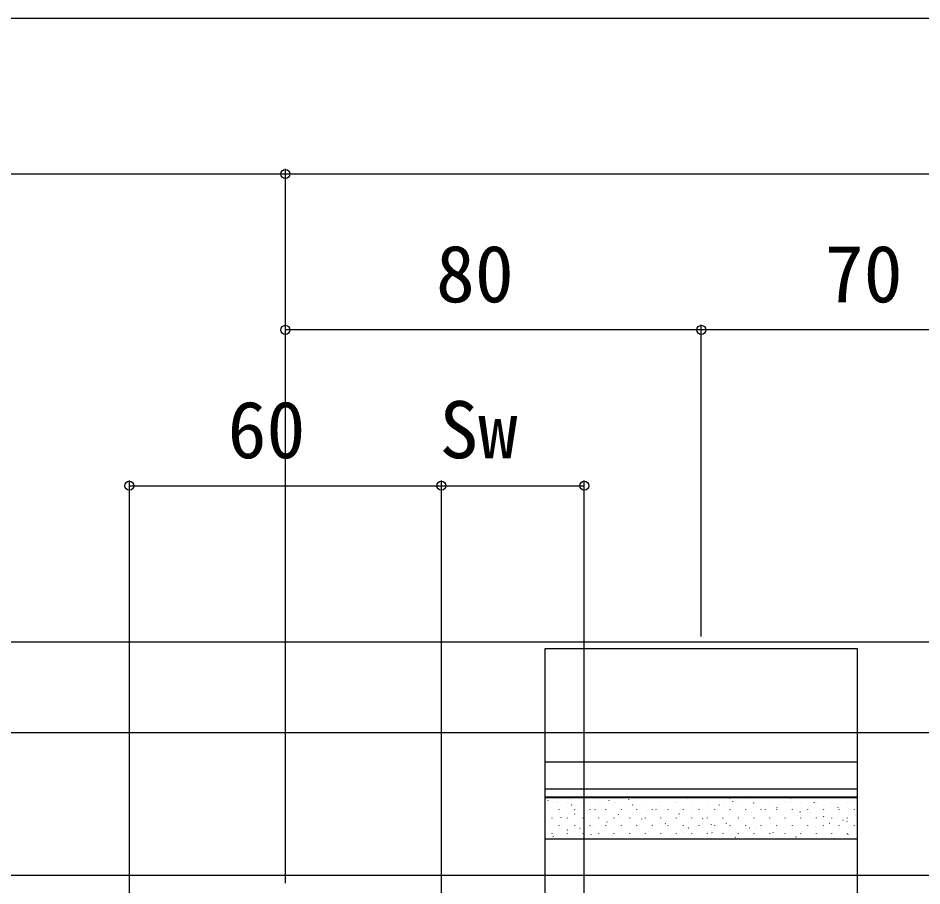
# Model space of a CAD drawing. Units: millimetres, scale not verified. Extents: x -875 to 875, y -1307 to 1299.
# Drawn here: x 13.6 to 187.4, y -325.2 to -158.2 of the extents above; entities that cross this region are included whole.
import ezdxf
from ezdxf.enums import TextEntityAlignment as Align

# ---------------------------------------------------------------- set-up
doc = ezdxf.new("R2010")
doc.units = ezdxf.units.MM
doc.header["$LTSCALE"] = 4
for name, color, linetype in [('0-4_YKK_12', 2, 'Continuous'), ('0-5_YKK_13', 4, 'Continuous'), ('0-6_YKK_D', 6, 'Continuous'), ('0-8_YSS_K', 3, 'Continuous')]:
    doc.layers.add(name, color=color, linetype=linetype)
doc.styles.add('ＭＳ ゴシック', font='')
doc.styles.get('ＭＳ ゴシック').set_extended_font_data('MS Gothic')

msp = doc.modelspace()

# ---------------------------------------------------------------- linework, layer by layer
at = {"layer": '0-4_YKK_12'}
for p, q in [((-295, -278.25), (205.152, -278.25)), ((700, -323.25), (-250, -323.25))]:
    msp.add_line(p, q, dxfattribs=at)
at = {"layer": '0-5_YKK_13'}
for p, q in [((115, -301.35), (175, -301.35)), ((115, -306.547), (175, -306.547)), ((115, -308.074), (175, -308.074)), ((115, -316.235), (115, -308.074)), ((115, -308.261), (175, -308.261)), ((115.575, -308.867), (115.52, -308.784)), ((116.299, -309.159), (116.299, -309.109)), ((117.083, -309.268), (117.079, -309.259)), ((119.289, -309.159), (119.289, -309.109)), ((119.712, -308.669), (119.708, -308.66)), ((122.279, -309.159), (122.279, -309.109)), ((125.269, -309.159), (125.269, -309.109)), ((127.305, -308.831), (127.25, -308.748)), ((128.259, -309.159), (128.259, -309.109)), ((128.419, -309.192), (128.416, -309.182)), ((131.048, -308.593), (131.045, -308.583)), ((131.249, -309.159), (131.249, -309.109)), ((134.239, -309.159), (134.239, -309.109)), ((137.229, -309.159), (137.229, -309.109)), ((139.756, -309.115), (139.753, -309.106)), ((140.219, -309.159), (140.219, -309.109)), ((142.385, -308.516), (142.382, -308.507)), ((143.209, -309.159), (143.209, -309.109)), ((146.199, -309.159), (146.199, -309.109)), ((149.189, -309.159), (149.189, -309.109)), ((150.56, -308.451), (150.505, -308.367)), ((151.093, -309.038), (151.089, -309.029)), ((152.179, -309.159), (152.179, -309.109)), ((153.722, -308.44), (153.718, -308.43)), ((155.063, -309.335), (155.008, -309.252)), ((155.169, -309.159), (155.169, -309.109)), ((158.159, -309.159), (158.159, -309.109)), ((161.149, -309.159), (161.149, -309.109)), ((162.29, -308.415), (162.234, -308.332)), ((162.429, -308.962), (162.426, -308.952)), ((164.139, -309.159), (164.139, -309.109)), ((165.058, -308.363), (165.055, -308.353)), ((166.793, -309.299), (166.738, -309.216)), ((167.129, -309.159), (167.129, -309.109)), ((170.119, -309.159), (170.119, -309.109)), ((173.109, -309.159), (173.109, -309.109)), ((173.766, -308.885), (173.763, -308.876)), ((117.674, -310.584), (117.674, -310.534)), ((120.079, -309.752), (120.023, -309.668)), ((120.664, -310.584), (120.664, -310.534)), ((123.312, -310.814), (123.309, -310.804)), ((123.654, -310.584), (123.654, -310.534)), ((124.582, -310.636), (124.527, -310.553)), ((125.807, -309.838), (125.804, -309.828)), ((126.644, -310.584), (126.644, -310.534)), ((129.634, -310.584), (129.634, -310.534)), ((131.808, -309.716), (131.753, -309.632)), ((132.624, -310.584), (132.624, -310.534)), ((134.649, -310.737), (134.645, -310.728)), ((135.614, -310.584), (135.614, -310.534)), ((136.311, -310.6), (136.256, -310.517)), ((137.144, -309.761), (137.141, -309.752)), ((138.604, -310.584), (138.604, -310.534)), ((141.594, -310.584), (141.594, -310.534)), ((144.584, -310.584), (144.584, -310.534)), ((145.985, -310.66), (145.982, -310.651)), ((147.574, -310.584), (147.574, -310.534)), ((148.481, -309.684), (148.477, -309.675)), ((150.564, -310.584), (150.564, -310.534)), ((153.554, -310.584), (153.554, -310.534)), ((154.693, -311.183), (154.69, -311.173)), ((156.544, -310.584), (156.544, -310.534)), ((157.322, -310.584), (157.319, -310.574)), ((159.566, -310.22), (159.511, -310.136)), ((159.534, -310.584), (159.534, -310.534)), ((159.817, -309.608), (159.814, -309.598)), ((162.524, -310.584), (162.524, -310.534)), ((164.07, -311.104), (164.014, -311.021)), ((165.514, -310.584), (165.514, -310.534)), ((166.03, -311.106), (166.026, -311.097)), ((168.504, -310.584), (168.504, -310.534)), ((168.659, -310.507), (168.655, -310.498)), ((171.154, -309.531), (171.151, -309.522)), ((171.296, -310.184), (171.241, -310.1)), ((171.494, -310.584), (171.494, -310.534)), ((174.484, -310.584), (174.484, -310.534)), ((116.299, -312.199), (116.299, -312.149)), ((118.071, -312.059), (118.067, -312.049)), ((119.289, -312.199), (119.289, -312.149)), ((120.683, -311.413), (120.68, -311.403)), ((122.279, -312.199), (122.279, -312.149)), ((125.269, -312.199), (125.269, -312.149)), ((128.259, -312.199), (128.259, -312.149)), ((129.085, -311.521), (129.03, -311.437)), ((129.407, -311.982), (129.404, -311.973)), ((131.249, -312.199), (131.249, -312.149)), ((132.02, -311.336), (132.016, -311.326)), ((133.588, -312.405), (133.533, -312.322)), ((134.239, -312.199), (134.239, -312.149)), ((137.229, -312.199), (137.229, -312.149)), ((138.249, -312.881), (138.245, -312.872)), ((140.219, -312.199), (140.219, -312.149)), ((140.744, -311.905), (140.741, -311.896)), ((140.815, -311.485), (140.759, -311.401)), ((143.209, -312.199), (143.209, -312.149)), ((143.356, -311.259), (143.353, -311.25)), ((145.318, -312.369), (145.263, -312.286)), ((146.199, -312.199), (146.199, -312.149)), ((149.189, -312.199), (149.189, -312.149)), ((149.585, -312.805), (149.582, -312.795)), ((152.081, -311.829), (152.077, -311.819)), ((152.179, -312.199), (152.179, -312.149)), ((155.169, -312.199), (155.169, -312.149)), ((158.159, -312.199), (158.159, -312.149)), ((160.922, -312.728), (160.919, -312.718)), ((161.149, -312.199), (161.149, -312.149)), ((163.417, -311.752), (163.414, -311.743)), ((164.139, -312.199), (164.139, -312.149)), ((167.129, -312.199), (167.129, -312.149)), ((168.573, -311.989), (168.518, -311.905)), ((170.119, -312.199), (170.119, -312.149)), ((172.259, -312.651), (172.255, -312.642)), ((173.076, -312.873), (173.021, -312.79)), ((173.109, -312.199), (173.109, -312.149)), ((174.754, -311.675), (174.751, -311.666)), ((115.575, -313.035), (115.572, -313.025)), ((117.674, -313.624), (117.674, -313.574)), ((119.34, -314.554), (119.284, -314.471)), ((120.664, -313.624), (120.664, -313.574)), ((121.671, -314.203), (121.668, -314.193)), ((123.654, -313.624), (123.654, -313.574)), ((124.283, -313.557), (124.28, -313.547)), ((126.644, -313.624), (126.644, -313.574)), ((126.912, -312.958), (126.909, -312.948)), ((129.634, -313.624), (129.634, -313.574)), ((132.624, -313.624), (132.624, -313.574)), ((133.008, -314.126), (133.004, -314.117)), ((135.614, -313.624), (135.614, -313.574)), ((135.62, -313.48), (135.617, -313.471)), ((138.091, -313.29), (138.036, -313.206)), ((138.604, -313.624), (138.604, -313.574)), ((141.594, -313.624), (141.594, -313.574)), ((142.595, -314.174), (142.539, -314.091)), ((144.344, -314.049), (144.341, -314.04)), ((144.584, -313.624), (144.584, -313.574)), ((146.957, -313.403), (146.953, -313.394)), ((147.574, -313.624), (147.574, -313.574)), ((149.821, -313.254), (149.766, -313.17)), ((150.564, -313.624), (150.564, -313.574)), ((153.554, -313.624), (153.554, -313.574)), ((154.324, -314.138), (154.269, -314.055)), ((155.681, -313.973), (155.678, -313.963)), ((156.544, -313.624), (156.544, -313.574)), ((158.293, -313.327), (158.29, -313.317)), ((159.534, -313.624), (159.534, -313.574)), ((162.524, -313.624), (162.524, -313.574)), ((165.514, -313.624), (165.514, -313.574)), ((167.018, -313.896), (167.014, -313.887)), ((168.504, -313.624), (168.504, -313.574)), ((169.63, -313.25), (169.627, -313.241)), ((171.494, -313.624), (171.494, -313.574)), ((174.484, -313.624), (174.484, -313.574)), ((116.299, -315.239), (116.299, -315.189)), ((116.547, -315.778), (116.543, -315.768)), ((119.176, -315.179), (119.172, -315.169)), ((119.289, -315.239), (119.289, -315.189)), ((122.279, -315.239), (122.279, -315.189)), ((123.843, -315.439), (123.788, -315.355)), ((125.269, -315.239), (125.269, -315.189)), ((127.883, -315.701), (127.88, -315.692)), ((128.259, -315.239), (128.259, -315.189)), ((130.512, -315.102), (130.509, -315.093)), ((131.249, -315.239), (131.249, -315.189)), ((134.239, -315.239), (134.239, -315.189)), ((137.229, -315.239), (137.229, -315.189)), ((139.22, -315.624), (139.217, -315.615)), ((140.219, -315.239), (140.219, -315.189)), ((141.849, -315.025), (141.846, -315.016)), ((143.209, -315.239), (143.209, -315.189)), ((146.199, -315.239), (146.199, -315.189)), ((147.098, -315.058), (147.043, -314.975)), ((147.945, -316.194), (147.941, -316.184)), ((149.189, -315.239), (149.189, -315.189)), ((150.557, -315.548), (150.553, -315.538)), ((151.601, -315.943), (151.546, -315.859)), ((152.179, -315.239), (152.179, -315.189)), ((153.186, -314.949), (153.182, -314.939)), ((155.169, -315.239), (155.169, -315.189)), ((158.159, -315.239), (158.159, -315.189)), ((158.827, -315.022), (158.772, -314.939)), ((159.281, -316.117), (159.278, -316.108)), ((161.149, -315.239), (161.149, -315.189)), ((161.893, -315.471), (161.89, -315.462)), ((163.331, -315.907), (163.275, -315.823)), ((164.139, -315.239), (164.139, -315.189)), ((164.522, -314.872), (164.519, -314.863)), ((167.129, -315.239), (167.129, -315.189)), ((170.119, -315.239), (170.119, -315.189)), ((170.618, -316.04), (170.615, -316.031)), ((173.109, -315.239), (173.109, -315.189)), ((173.23, -315.394), (173.227, -315.385))]:
    msp.add_line(p, q, dxfattribs=at)
msp.add_lwpolyline([(175, -279.55), (175, -476.95), (115, -476.95), (115, -279.55)], close=True, dxfattribs=at)
msp.add_lwpolyline([(175, -308.074), (175, -316.235), (115, -316.235)], dxfattribs=at)
at = {"layer": '0-6_YKK_D'}
for p, q in [((-181, -158.25), (826.228, -158.25)), ((65, -324.75), (65, -187.25)), ((65, -324.75), (65, -187.25)), ((-195, -188.25), (65, -188.25)), ((65, -188.25), (415, -188.25)), ((65, -324.75), (65, -217.25)), ((145, -277.25), (145, -217.25)), ((145, -277.25), (145, -217.25)), ((145, -218.25), (65, -218.25)), ((215, -218.25), (145, -218.25)), ((35, -335.75), (35, -247.25)), ((35, -248.25), (95, -248.25)), ((95, -335.75), (95, -247.25)), ((95, -335.75), (95, -247.25)), ((95, -248.25), (122.5, -248.25)), ((122.5, -350.25), (122.5, -247.25))]:
    msp.add_line(p, q, dxfattribs=at)
for centre in [(65, -188.25), (65, -188.25), (65, -218.25), (145, -218.25), (145, -218.25), (35, -248.25), (95, -248.25), (95, -248.25), (122.5, -248.25)]:
    msp.add_circle(centre, 0.875, dxfattribs=at)
at = {"layer": '0-8_YSS_K'}
msp.add_line((-277.5, -295.75), (826.228, -295.75), dxfattribs=at)

# ---------------------------------------------------------------- texts
at = {"layer": '0-6_YKK_D', "style": 'ＭＳ ゴシック'}
for s, p in [('80', (93.963, -216.25)), ('70', (168.75, -216.25)), ('60', (53.878, -246.25)), ('Sw', (94.645, -246.25))]:
    msp.add_text(s, height=11, dxfattribs=at).set_placement(p, align=Align.BOTTOM_LEFT)

doc.saveas('drawing.dxf')
